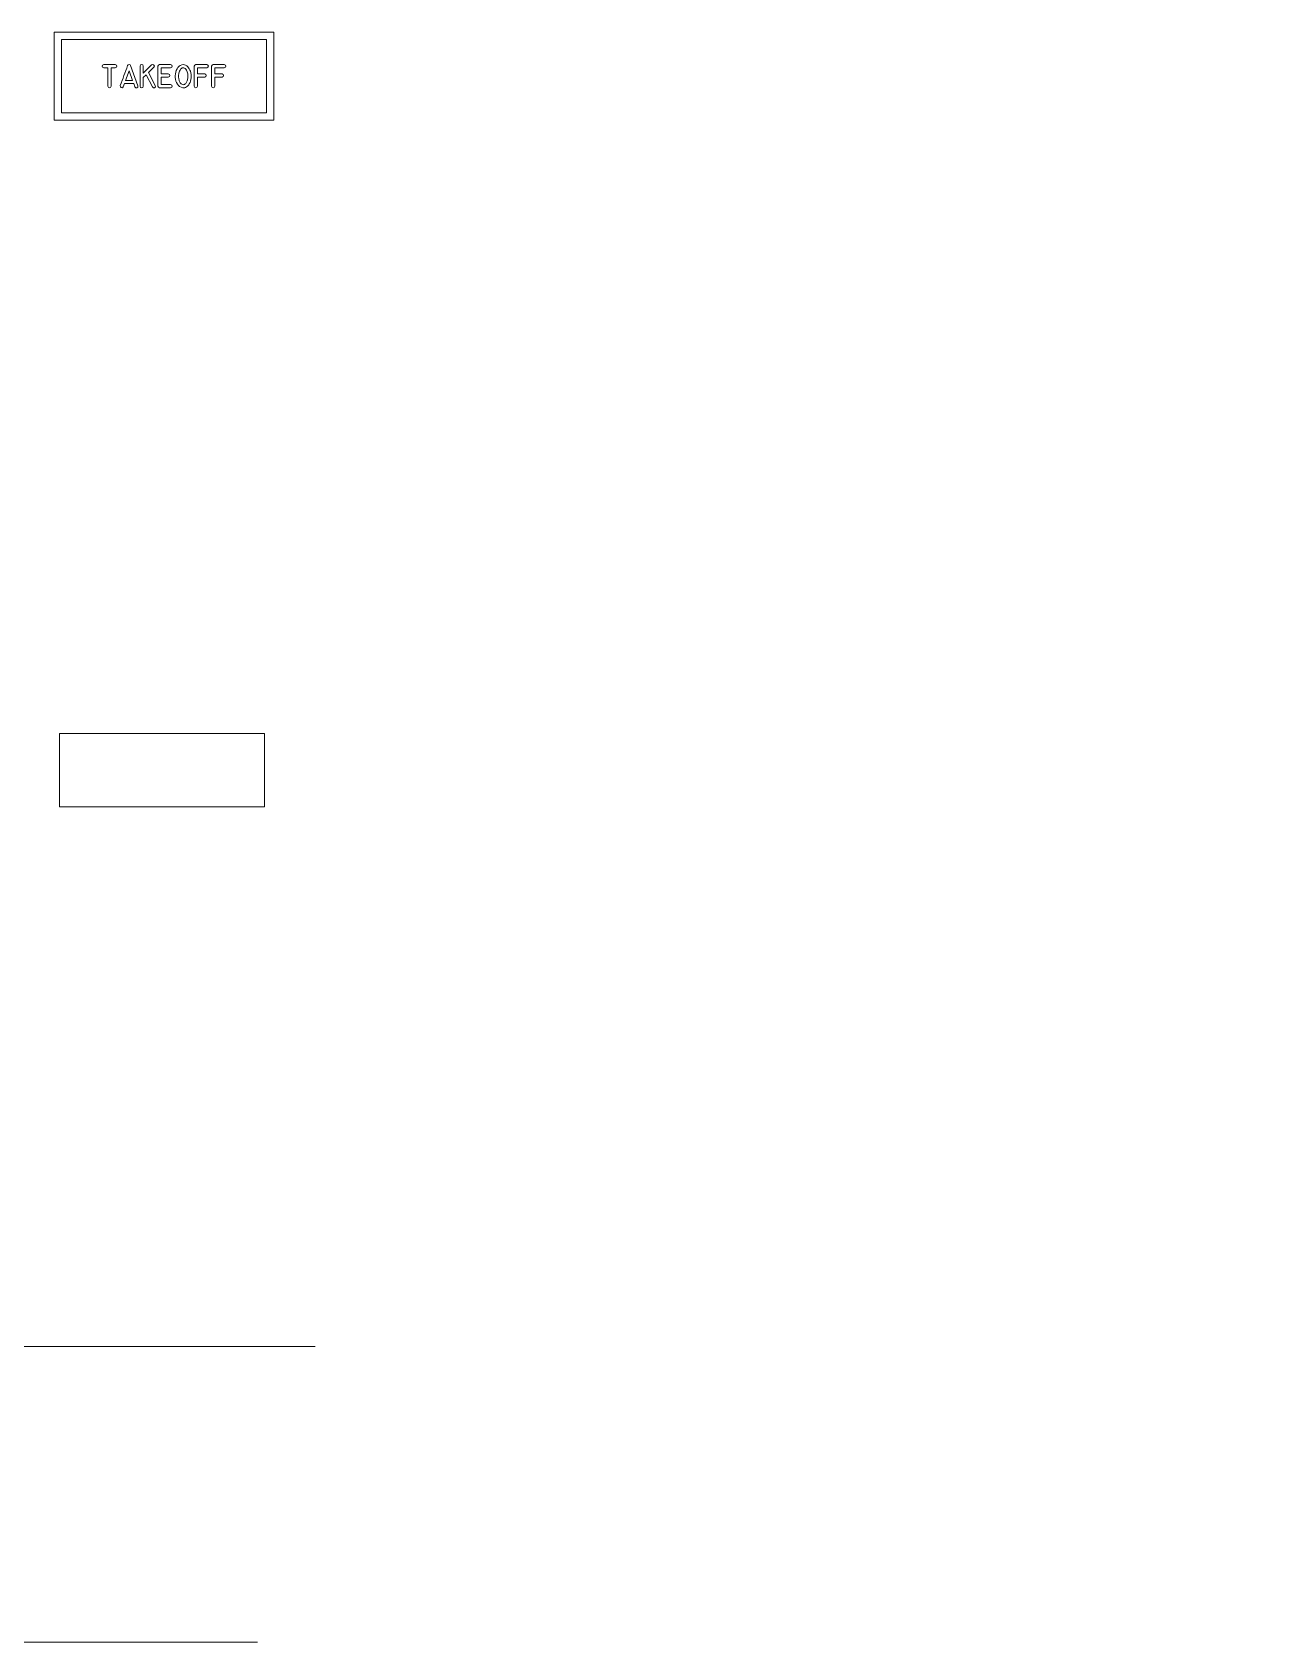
# Model space of a CAD drawing. Header units: millimetres. Extents: x -161 to 226, y -138 to 138.
# Drawn here: x 58.6 to 226.1, y -123.7 to 96.6 of the extents above; entities that cross this region are included whole.
import ezdxf

# ---------------------------------------------------------------- set-up
doc = ezdxf.new("R2010")
doc.units = ezdxf.units.MM
doc.header["$MEASUREMENT"] = 0

msp = doc.modelspace()

# ---------------------------------------------------------------- linework, layer by layer
at = {"color": 250, "lineweight": 9}
msp.add_lwpolyline([(61.5666, 84.6479), (91.5666, 84.6479), (91.5666, 96.6477), (61.5666, 96.6477), (61.5666, 84.6479)], close=True, dxfattribs=at)
at = {"color": 2, "lineweight": 9}
msp.add_open_spline([(62.5666, 85.6474), (62.5666, 85.6474), (90.5666, 85.6474), (90.5666, 85.6474), (90.5666, 85.6474), (90.5666, 85.6474), (90.5666, 95.6474), (90.5666, 95.6474), (90.5666, 95.6474), (90.5666, 95.6474), (62.5666, 95.6474), (62.5666, 95.6474), (62.5666, 95.6474), (62.5666, 95.6474), (62.5666, 85.6474), (62.5666, 85.6474), (62.5666, 85.6474), (62.5666, 85.6474), (62.5666, 85.6474), (62.5666, 85.6474)], degree=3, knots=[0, 0, 0, 0, 0.16666667, 0.16666667, 0.16666667, 0.16666667, 0.33333333, 0.33333333, 0.33333333, 0.33333333, 0.5, 0.5, 0.5, 0.5, 0.66666667, 0.66666667, 0.66666667, 0.66666667, 1, 1, 1, 1], dxfattribs=at)
at = {"color": 240, "lineweight": 9}
for points, knots in [([(68.916, 89.2838), (68.916, 89.2838), (68.916, 91.8047), (68.916, 91.8047), (68.916, 91.8047), (68.916, 91.8047), (68.3472, 91.8047), (68.3472, 91.8047), (68.3472, 91.8047), (68.2027, 91.8158), (68.1302, 91.8888), (68.1307, 92.0222), (68.1307, 92.0222), (68.1313, 92.1561), (68.2038, 92.2296), (68.3472, 92.2418), (68.3472, 92.2418), (68.3472, 92.2418), (69.9209, 92.2418), (69.9209, 92.2418), (69.9209, 92.2418), (70.0632, 92.2307), (70.1352, 92.1571), (70.1357, 92.0222), (70.1357, 92.0222), (70.1363, 91.8878), (70.0643, 91.8148), (69.9209, 91.8047), (69.9209, 91.8047), (69.9209, 91.8047), (69.3536, 91.8047), (69.3536, 91.8047), (69.3536, 91.8047), (69.3536, 91.8047), (69.3536, 89.2838), (69.3536, 89.2838), (69.3536, 89.2838), (69.3298, 89.1372), (69.2536, 89.0647), (69.1245, 89.0668), (69.1245, 89.0668), (68.9959, 89.0689), (68.9266, 89.1414), (68.916, 89.2838)], [0, 0, 0, 0, 0.08333333, 0.08333333, 0.08333333, 0.08333333, 0.16666667, 0.16666667, 0.16666667, 0.16666667, 0.25, 0.25, 0.25, 0.25, 0.33333333, 0.33333333, 0.33333333, 0.33333333, 0.41666667, 0.41666667, 0.41666667, 0.41666667, 0.5, 0.5, 0.5, 0.5, 0.58333333, 0.58333333, 0.58333333, 0.58333333, 0.66666667, 0.66666667, 0.66666667, 0.66666667, 0.75, 0.75, 0.75, 0.75, 0.83333333, 0.83333333, 0.83333333, 0.83333333, 1, 1, 1, 1]), ([(70.6093, 89.3658), (70.7744, 89.8219), (70.94, 90.2775), (71.1057, 90.7326), (71.1057, 90.7326), (71.2718, 91.1877), (71.438, 91.6433), (71.6041, 92.0989), (71.6041, 92.0989), (71.6385, 92.1931), (71.7063, 92.2407), (71.8073, 92.2418), (71.8073, 92.2418), (71.9089, 92.2429), (71.9772, 92.1952), (72.0121, 92.0989), (72.0121, 92.0989), (72.0121, 92.0989), (73.0059, 89.3584), (73.0059, 89.3584), (73.0059, 89.3584), (73.0366, 89.2123), (72.9922, 89.1187), (72.8726, 89.0763), (72.8726, 89.0763), (72.7524, 89.0335), (72.6604, 89.0774), (72.5947, 89.2065), (72.5947, 89.2065), (72.5947, 89.2065), (72.4355, 89.6499), (72.4355, 89.6499), (72.4355, 89.6499), (72.4355, 89.6499), (71.1718, 89.6499), (71.1718, 89.6499), (71.1718, 89.6499), (71.1718, 89.6499), (71.0168, 89.2171), (71.0168, 89.2171), (71.0168, 89.2171), (70.9506, 89.0869), (70.8564, 89.0446), (70.7347, 89.0896), (70.7347, 89.0896), (70.6125, 89.134), (70.5707, 89.2266), (70.6093, 89.3658)], [0, 0, 0, 0, 0.07692308, 0.07692308, 0.07692308, 0.07692308, 0.15384615, 0.15384615, 0.15384615, 0.15384615, 0.23076923, 0.23076923, 0.23076923, 0.23076923, 0.30769231, 0.30769231, 0.30769231, 0.30769231, 0.38461538, 0.38461538, 0.38461538, 0.38461538, 0.46153846, 0.46153846, 0.46153846, 0.46153846, 0.53846154, 0.53846154, 0.53846154, 0.53846154, 0.61538462, 0.61538462, 0.61538462, 0.61538462, 0.69230769, 0.69230769, 0.69230769, 0.69230769, 0.76923077, 0.76923077, 0.76923077, 0.76923077, 0.84615385, 0.84615385, 0.84615385, 0.84615385, 1, 1, 1, 1]), ([(72.2772, 90.0854), (72.2772, 90.0854), (71.8058, 91.3877), (71.8058, 91.3877), (71.8058, 91.3877), (71.8058, 91.3877), (71.3316, 90.0854), (71.3316, 90.0854), (71.3316, 90.0854), (71.3316, 90.0854), (72.2772, 90.0854), (72.2772, 90.0854)], [0, 0, 0, 0, 0.25, 0.25, 0.25, 0.25, 0.5, 0.5, 0.5, 0.5, 1, 1, 1, 1]), ([(71.8058, 91.3877), (71.8058, 91.3877), (72.2772, 90.0854), (72.2772, 90.0854), (72.2772, 90.0854), (72.2772, 90.0854), (71.8058, 91.3877), (71.8058, 91.3877)], [0, 0, 0, 0, 0.33333333, 0.33333333, 0.33333333, 0.33333333, 1, 1, 1, 1]), ([(74.8865, 92.1831), (75.004, 92.2688), (75.1088, 92.2635), (75.1993, 92.1682), (75.1993, 92.1682), (75.2903, 92.0725), (75.2876, 91.9719), (75.1919, 91.8666), (75.1919, 91.8666), (75.1919, 91.8666), (74.4738, 91.1766), (74.4738, 91.1766), (74.4738, 91.1766), (74.4738, 91.1766), (75.3839, 89.3817), (75.3839, 89.3817), (75.3839, 89.3817), (75.4273, 89.2356), (75.3914, 89.1356), (75.2755, 89.0806), (75.2755, 89.0806), (75.1596, 89.0261), (75.0654, 89.0604), (74.9934, 89.1848), (74.9934, 89.1848), (74.9934, 89.1848), (74.1436, 90.8607), (74.1436, 90.8607), (74.1436, 90.8607), (74.1436, 90.8607), (73.7483, 90.4791), (73.7483, 90.4791), (73.7483, 90.4791), (73.7483, 90.4791), (73.7483, 89.2806), (73.7483, 89.2806), (73.7483, 89.2806), (73.7255, 89.1351), (73.6499, 89.0631), (73.5208, 89.0647), (73.5208, 89.0647), (73.3911, 89.0663), (73.3218, 89.1382), (73.3112, 89.2806), (73.3112, 89.2806), (73.3112, 89.2806), (73.3112, 92.0217), (73.3112, 92.0217), (73.3112, 92.0217), (73.3218, 92.1651), (73.3911, 92.2386), (73.5208, 92.2413), (73.5208, 92.2413), (73.6499, 92.2434), (73.7255, 92.1704), (73.7483, 92.0217), (73.7483, 92.0217), (73.7483, 92.0217), (73.7483, 91.0866), (73.7483, 91.0866), (73.7483, 91.0866), (73.7483, 91.0866), (74.8865, 92.1831), (74.8865, 92.1831)], [0, 0, 0, 0, 0.05882353, 0.05882353, 0.05882353, 0.05882353, 0.11764706, 0.11764706, 0.11764706, 0.11764706, 0.17647059, 0.17647059, 0.17647059, 0.17647059, 0.23529412, 0.23529412, 0.23529412, 0.23529412, 0.29411765, 0.29411765, 0.29411765, 0.29411765, 0.35294118, 0.35294118, 0.35294118, 0.35294118, 0.41176471, 0.41176471, 0.41176471, 0.41176471, 0.47058824, 0.47058824, 0.47058824, 0.47058824, 0.52941176, 0.52941176, 0.52941176, 0.52941176, 0.58823529, 0.58823529, 0.58823529, 0.58823529, 0.64705882, 0.64705882, 0.64705882, 0.64705882, 0.70588235, 0.70588235, 0.70588235, 0.70588235, 0.76470588, 0.76470588, 0.76470588, 0.76470588, 0.82352941, 0.82352941, 0.82352941, 0.82352941, 0.88235294, 0.88235294, 0.88235294, 0.88235294, 1, 1, 1, 1]), ([(77.4615, 91.8095), (77.4615, 91.8095), (76.1761, 91.8095), (76.1761, 91.8095), (76.1761, 91.8095), (76.1761, 91.8095), (76.1761, 90.9612), (76.1761, 90.9612), (76.1761, 90.9612), (76.1761, 90.9612), (77.1561, 90.9612), (77.1561, 90.9612), (77.1561, 90.9612), (77.3027, 90.9395), (77.3757, 90.866), (77.3752, 90.7406), (77.3752, 90.7406), (77.3747, 90.6146), (77.3016, 90.5416), (77.1561, 90.521), (77.1561, 90.521), (77.1561, 90.521), (76.1761, 90.521), (76.1761, 90.521), (76.1761, 90.521), (76.1761, 90.521), (76.1761, 89.5023), (76.1761, 89.5023), (76.1761, 89.5023), (76.1761, 89.5023), (77.4615, 89.5023), (77.4615, 89.5023), (77.4615, 89.5023), (77.607, 89.4806), (77.68, 89.4081), (77.68, 89.2838), (77.68, 89.2838), (77.68, 89.1599), (77.607, 89.0874), (77.4615, 89.0668), (77.4615, 89.0668), (77.4615, 89.0668), (75.9607, 89.0668), (75.9607, 89.0668), (75.9607, 89.0668), (75.8316, 89.0832), (75.7581, 89.1568), (75.7406, 89.2869), (75.7406, 89.2869), (75.7406, 89.2869), (75.7406, 92.0248), (75.7406, 92.0248), (75.7406, 92.0248), (75.7602, 92.1614), (75.8337, 92.2333), (75.9607, 92.2418), (75.9607, 92.2418), (75.9607, 92.2418), (77.4615, 92.2418), (77.4615, 92.2418), (77.4615, 92.2418), (77.607, 92.2307), (77.68, 92.1577), (77.6795, 92.0238), (77.6795, 92.0238), (77.6789, 91.8899), (77.6059, 91.8185), (77.4615, 91.8095)], [0, 0, 0, 0, 0.05555556, 0.05555556, 0.05555556, 0.05555556, 0.11111111, 0.11111111, 0.11111111, 0.11111111, 0.16666667, 0.16666667, 0.16666667, 0.16666667, 0.22222222, 0.22222222, 0.22222222, 0.22222222, 0.27777778, 0.27777778, 0.27777778, 0.27777778, 0.33333333, 0.33333333, 0.33333333, 0.33333333, 0.38888889, 0.38888889, 0.38888889, 0.38888889, 0.44444444, 0.44444444, 0.44444444, 0.44444444, 0.5, 0.5, 0.5, 0.5, 0.55555556, 0.55555556, 0.55555556, 0.55555556, 0.61111111, 0.61111111, 0.61111111, 0.61111111, 0.66666667, 0.66666667, 0.66666667, 0.66666667, 0.72222222, 0.72222222, 0.72222222, 0.72222222, 0.77777778, 0.77777778, 0.77777778, 0.77777778, 0.83333333, 0.83333333, 0.83333333, 0.83333333, 0.88888889, 0.88888889, 0.88888889, 0.88888889, 1, 1, 1, 1]), ([(80.1729, 91.3285), (80.2676, 91.0422), (80.3036, 90.7453), (80.2803, 90.4373), (80.2803, 90.4373), (80.257, 90.1294), (80.1723, 89.8484), (80.0268, 89.5939), (80.0268, 89.5939), (79.9347, 89.4356), (79.8093, 89.3012), (79.65, 89.1906), (79.65, 89.1906), (79.4908, 89.08), (79.3151, 89.0414), (79.123, 89.0747), (79.123, 89.0747), (78.8097, 89.1292), (78.57, 89.2928), (78.4039, 89.5642), (78.4039, 89.5642), (78.2372, 89.8362), (78.1419, 90.1389), (78.1176, 90.4723), (78.1176, 90.4723), (78.0932, 90.8056), (78.1382, 91.13), (78.2525, 91.4465), (78.2525, 91.4465), (78.3668, 91.7629), (78.5489, 91.9926), (78.7991, 92.1365), (78.7991, 92.1365), (78.9209, 92.2069), (79.0489, 92.2418), (79.1817, 92.2418), (79.1817, 92.2418), (79.4363, 92.2418), (79.6437, 92.146), (79.8051, 91.9545), (79.8051, 91.9545), (79.9665, 91.7624), (80.0887, 91.5539), (80.1729, 91.3285)], [0, 0, 0, 0, 0.08333333, 0.08333333, 0.08333333, 0.08333333, 0.16666667, 0.16666667, 0.16666667, 0.16666667, 0.25, 0.25, 0.25, 0.25, 0.33333333, 0.33333333, 0.33333333, 0.33333333, 0.41666667, 0.41666667, 0.41666667, 0.41666667, 0.5, 0.5, 0.5, 0.5, 0.58333333, 0.58333333, 0.58333333, 0.58333333, 0.66666667, 0.66666667, 0.66666667, 0.66666667, 0.75, 0.75, 0.75, 0.75, 0.83333333, 0.83333333, 0.83333333, 0.83333333, 1, 1, 1, 1]), ([(79.1944, 91.8015), (79.0045, 91.8015), (78.8605, 91.6994), (78.7626, 91.4946), (78.7626, 91.4946), (78.6647, 91.2898), (78.6034, 91.1152), (78.5774, 90.9707), (78.5774, 90.9707), (78.5578, 90.8649), (78.5504, 90.7374), (78.5557, 90.5876), (78.5557, 90.5876), (78.561, 90.4379), (78.5827, 90.2897), (78.6208, 90.1437), (78.6208, 90.1437), (78.6589, 89.9971), (78.7166, 89.8653), (78.7928, 89.7484), (78.7928, 89.7484), (78.8695, 89.6309), (78.9695, 89.5531), (79.0934, 89.515), (79.0934, 89.515), (79.2384, 89.4695), (79.3632, 89.4981), (79.468, 89.6007), (79.468, 89.6007), (79.5728, 89.7039), (79.6522, 89.8129), (79.7061, 89.9288), (79.7061, 89.9288), (79.7606, 90.0479), (79.7982, 90.2035), (79.8183, 90.3971), (79.8183, 90.3971), (79.8384, 90.5903), (79.8337, 90.7834), (79.8046, 90.976), (79.8046, 90.976), (79.7749, 91.1687), (79.7173, 91.3422), (79.6315, 91.4967), (79.6315, 91.4967), (79.5458, 91.6513), (79.4236, 91.7497), (79.2659, 91.792), (79.2659, 91.792), (79.2452, 91.7984), (79.2214, 91.8015), (79.1944, 91.8015)], [0, 0, 0, 0, 0.07142857, 0.07142857, 0.07142857, 0.07142857, 0.14285714, 0.14285714, 0.14285714, 0.14285714, 0.21428571, 0.21428571, 0.21428571, 0.21428571, 0.28571429, 0.28571429, 0.28571429, 0.28571429, 0.35714286, 0.35714286, 0.35714286, 0.35714286, 0.42857143, 0.42857143, 0.42857143, 0.42857143, 0.5, 0.5, 0.5, 0.5, 0.57142857, 0.57142857, 0.57142857, 0.57142857, 0.64285714, 0.64285714, 0.64285714, 0.64285714, 0.71428571, 0.71428571, 0.71428571, 0.71428571, 0.78571429, 0.78571429, 0.78571429, 0.78571429, 0.85714286, 0.85714286, 0.85714286, 0.85714286, 1, 1, 1, 1]), ([(80.6967, 89.2869), (80.6967, 89.2869), (80.6967, 92.0217), (80.6967, 92.0217), (80.6967, 92.0217), (80.7152, 92.1582), (80.7888, 92.2317), (80.9168, 92.2418), (80.9168, 92.2418), (80.9168, 92.2418), (82.4176, 92.2418), (82.4176, 92.2418), (82.4176, 92.2418), (82.561, 92.2307), (82.6329, 92.1571), (82.6329, 92.0222), (82.6329, 92.0222), (82.6329, 91.8878), (82.5599, 91.8153), (82.4144, 91.8063), (82.4144, 91.8063), (82.4144, 91.8063), (81.1322, 91.8063), (81.1322, 91.8063), (81.1322, 91.8063), (81.1322, 91.8063), (81.1322, 90.958), (81.1322, 90.958), (81.1322, 90.958), (81.1322, 90.958), (82.1323, 90.958), (82.1323, 90.958), (82.1323, 90.958), (82.2747, 90.948), (82.3472, 90.8781), (82.3493, 90.749), (82.3493, 90.749), (82.3514, 90.6199), (82.2789, 90.5442), (82.1323, 90.5225), (82.1323, 90.5225), (82.1323, 90.5225), (81.1322, 90.5225), (81.1322, 90.5225), (81.1322, 90.5225), (81.1322, 90.5225), (81.1322, 89.2869), (81.1322, 89.2869), (81.1322, 89.2869), (81.1222, 89.1446), (81.0518, 89.0721), (80.9221, 89.07), (80.9221, 89.07), (80.7925, 89.0679), (80.7173, 89.1404), (80.6967, 89.2869)], [0, 0, 0, 0, 0.06666667, 0.06666667, 0.06666667, 0.06666667, 0.13333333, 0.13333333, 0.13333333, 0.13333333, 0.2, 0.2, 0.2, 0.2, 0.26666667, 0.26666667, 0.26666667, 0.26666667, 0.33333333, 0.33333333, 0.33333333, 0.33333333, 0.4, 0.4, 0.4, 0.4, 0.46666667, 0.46666667, 0.46666667, 0.46666667, 0.53333333, 0.53333333, 0.53333333, 0.53333333, 0.6, 0.6, 0.6, 0.6, 0.66666667, 0.66666667, 0.66666667, 0.66666667, 0.73333333, 0.73333333, 0.73333333, 0.73333333, 0.8, 0.8, 0.8, 0.8, 0.86666667, 0.86666667, 0.86666667, 0.86666667, 1, 1, 1, 1]), ([(83.0668, 89.2869), (83.0668, 89.2869), (83.0668, 92.0217), (83.0668, 92.0217), (83.0668, 92.0217), (83.0853, 92.1582), (83.1589, 92.2317), (83.2869, 92.2418), (83.2869, 92.2418), (83.2869, 92.2418), (84.7877, 92.2418), (84.7877, 92.2418), (84.7877, 92.2418), (84.9311, 92.2307), (85.003, 92.1571), (85.003, 92.0222), (85.003, 92.0222), (85.003, 91.8878), (84.93, 91.8153), (84.7845, 91.8063), (84.7845, 91.8063), (84.7845, 91.8063), (83.5023, 91.8063), (83.5023, 91.8063), (83.5023, 91.8063), (83.5023, 91.8063), (83.5023, 90.958), (83.5023, 90.958), (83.5023, 90.958), (83.5023, 90.958), (84.5024, 90.958), (84.5024, 90.958), (84.5024, 90.958), (84.6448, 90.948), (84.7173, 90.8781), (84.7194, 90.749), (84.7194, 90.749), (84.7215, 90.6199), (84.649, 90.5442), (84.5024, 90.5225), (84.5024, 90.5225), (84.5024, 90.5225), (83.5023, 90.5225), (83.5023, 90.5225), (83.5023, 90.5225), (83.5023, 90.5225), (83.5023, 89.2869), (83.5023, 89.2869), (83.5023, 89.2869), (83.4923, 89.1446), (83.4219, 89.0721), (83.2922, 89.07), (83.2922, 89.07), (83.1626, 89.0679), (83.0874, 89.1404), (83.0668, 89.2869)], [0, 0, 0, 0, 0.06666667, 0.06666667, 0.06666667, 0.06666667, 0.13333333, 0.13333333, 0.13333333, 0.13333333, 0.2, 0.2, 0.2, 0.2, 0.26666667, 0.26666667, 0.26666667, 0.26666667, 0.33333333, 0.33333333, 0.33333333, 0.33333333, 0.4, 0.4, 0.4, 0.4, 0.46666667, 0.46666667, 0.46666667, 0.46666667, 0.53333333, 0.53333333, 0.53333333, 0.53333333, 0.6, 0.6, 0.6, 0.6, 0.66666667, 0.66666667, 0.66666667, 0.66666667, 0.73333333, 0.73333333, 0.73333333, 0.73333333, 0.8, 0.8, 0.8, 0.8, 0.86666667, 0.86666667, 0.86666667, 0.86666667, 1, 1, 1, 1])]:
    msp.add_open_spline(points, degree=3, knots=knots, dxfattribs=at)
at = {"color": 250, "lineweight": 9}
for points, knots in [([(62.302, 0.9231), (62.302, 0.9231), (90.302, 0.9231), (90.302, 0.9231), (90.302, 0.9231), (90.302, 0.9231), (90.302, -9.0769), (90.302, -9.0769), (90.302, -9.0769), (90.302, -9.0769), (62.302, -9.0769), (62.302, -9.0769), (62.302, -9.0769), (62.302, -9.0769), (62.302, 0.9231), (62.302, 0.9231)], [0, 0, 0, 0, 0.2, 0.2, 0.2, 0.2, 0.4, 0.4, 0.4, 0.4, 0.6, 0.6, 0.6, 0.6, 1, 1, 1, 1]), ([(-62.069, -82.7246), (-65.3827, -82.7246), (-68.069, -80.0383), (-68.069, -76.7246), (-68.069, -76.7246), (-68.069, -73.4109), (-65.3827, -70.7246), (-62.069, -70.7246), (-62.069, -70.7246), (-58.7553, -70.7246), (-56.069, -73.4109), (-56.069, -76.7246), (-56.069, -76.7246), (-56.069, -80.0383), (-58.7552, -82.7246), (-62.0689, -82.7246), (-161.4799, -82.7246), (136.753, -82.7246), (-62.069, -82.7246)], [0, 0, 0, 0, 0.2, 0.2, 0.2, 0.2, 0.4, 0.4, 0.4, 0.4, 0.6, 0.6, 0.6, 0.6, 1, 1, 1, 1.0001, 1.0001, 1.0001, 1.0001]), ([(-32.069, -82.7246), (-35.3827, -82.7246), (-38.069, -80.0383), (-38.069, -76.7246), (-38.069, -76.7246), (-38.069, -73.4109), (-35.3827, -70.7246), (-32.069, -70.7246), (-32.069, -70.7246), (-28.7553, -70.7246), (-26.069, -73.4109), (-26.069, -76.7246), (-26.069, -76.7246), (-26.069, -80.0383), (-28.7552, -82.7246), (-32.0689, -82.7246), (-131.4799, -82.7246), (166.753, -82.7246), (-32.069, -82.7246)], [0, 0, 0, 0, 0.2, 0.2, 0.2, 0.2, 0.4, 0.4, 0.4, 0.4, 0.6, 0.6, 0.6, 0.6, 1, 1, 1, 1.0001, 1.0001, 1.0001, 1.0001]), ([(-2.7691, -82.7246), (-6.0828, -82.7246), (-8.7691, -80.0383), (-8.7691, -76.7246), (-8.7691, -76.7246), (-8.7691, -73.4109), (-6.0828, -70.7246), (-2.7691, -70.7246), (-2.7691, -70.7246), (0.5446, -70.7246), (3.2309, -73.4109), (3.2309, -76.7246), (3.2309, -76.7246), (3.2309, -80.0383), (0.5447, -82.7246), (-2.769, -82.7246), (-102.18, -82.7246), (196.0529, -82.7246), (-2.7691, -82.7246)], [0, 0, 0, 0, 0.2, 0.2, 0.2, 0.2, 0.4, 0.4, 0.4, 0.4, 0.6, 0.6, 0.6, 0.6, 1, 1, 1, 1.0001, 1.0001, 1.0001, 1.0001]), ([(27.2309, -82.7246), (23.9172, -82.7246), (21.2309, -80.0383), (21.2309, -76.7246), (21.2309, -76.7246), (21.2309, -73.4109), (23.9172, -70.7246), (27.2309, -70.7246), (27.2309, -70.7246), (30.5446, -70.7246), (33.2309, -73.4109), (33.2309, -76.7246), (33.2309, -76.7246), (33.2309, -80.0383), (30.5447, -82.7246), (27.231, -82.7246), (-72.18, -82.7246), (226.0529, -82.7246), (27.2309, -82.7246)], [0, 0, 0, 0, 0.2, 0.2, 0.2, 0.2, 0.4, 0.4, 0.4, 0.4, 0.6, 0.6, 0.6, 0.6, 1, 1, 1, 1.0001, 1.0001, 1.0001, 1.0001]), ([(-58.4191, -121.7246), (-61.7328, -121.7246), (-64.4191, -119.0383), (-64.4191, -115.7246), (-64.4191, -115.7246), (-64.4191, -112.4109), (-61.7328, -109.7246), (-58.4191, -109.7246), (-58.4191, -109.7246), (-55.1054, -109.7246), (-52.4191, -112.4109), (-52.4191, -115.7246), (-52.4191, -115.7246), (-52.4191, -119.0383), (-55.1053, -121.7246), (-58.419, -121.7246), (-157.83, -121.7246), (140.4029, -121.7246), (-58.4191, -121.7246)], [0, 0, 0, 0, 0.2, 0.2, 0.2, 0.2, 0.4, 0.4, 0.4, 0.4, 0.6, 0.6, 0.6, 0.6, 1, 1, 1, 1.0001, 1.0001, 1.0001, 1.0001]), ([(-17.4191, -123.7246), (-20.7328, -123.7246), (-23.4191, -121.0383), (-23.4191, -117.7246), (-23.4191, -117.7246), (-23.4191, -114.4109), (-20.7328, -111.7246), (-17.4191, -111.7246), (-17.4191, -111.7246), (-14.1054, -111.7246), (-11.4191, -114.4109), (-11.4191, -117.7246), (-11.4191, -117.7246), (-11.4191, -121.0383), (-14.1053, -123.7246), (-17.419, -123.7246), (-116.83, -123.7246), (181.4029, -123.7246), (-17.4191, -123.7246)], [0, 0, 0, 0, 0.2, 0.2, 0.2, 0.2, 0.4, 0.4, 0.4, 0.4, 0.6, 0.6, 0.6, 0.6, 1, 1, 1, 1.0001, 1.0001, 1.0001, 1.0001]), ([(19.3309, -123.1015), (16.0172, -123.1015), (13.3309, -120.4152), (13.3309, -117.1015), (13.3309, -117.1015), (13.3309, -113.7878), (16.0172, -111.1015), (19.3309, -111.1015), (19.3309, -111.1015), (22.6446, -111.1015), (25.3309, -113.7877), (25.3309, -117.1015), (25.3309, -117.1015), (25.3309, -120.4152), (22.6447, -123.1015), (19.331, -123.1015), (-80.08, -123.1015), (218.1529, -123.1015), (19.3309, -123.1015)], [0, 0, 0, 0, 0.2, 0.2, 0.2, 0.2, 0.4, 0.4, 0.4, 0.4, 0.6, 0.6, 0.6, 0.6, 1, 1, 1, 1.0001, 1.0001, 1.0001, 1.0001])]:
    msp.add_open_spline(points, degree=3, knots=knots, dxfattribs=at)

doc.saveas('drawing.dxf')
